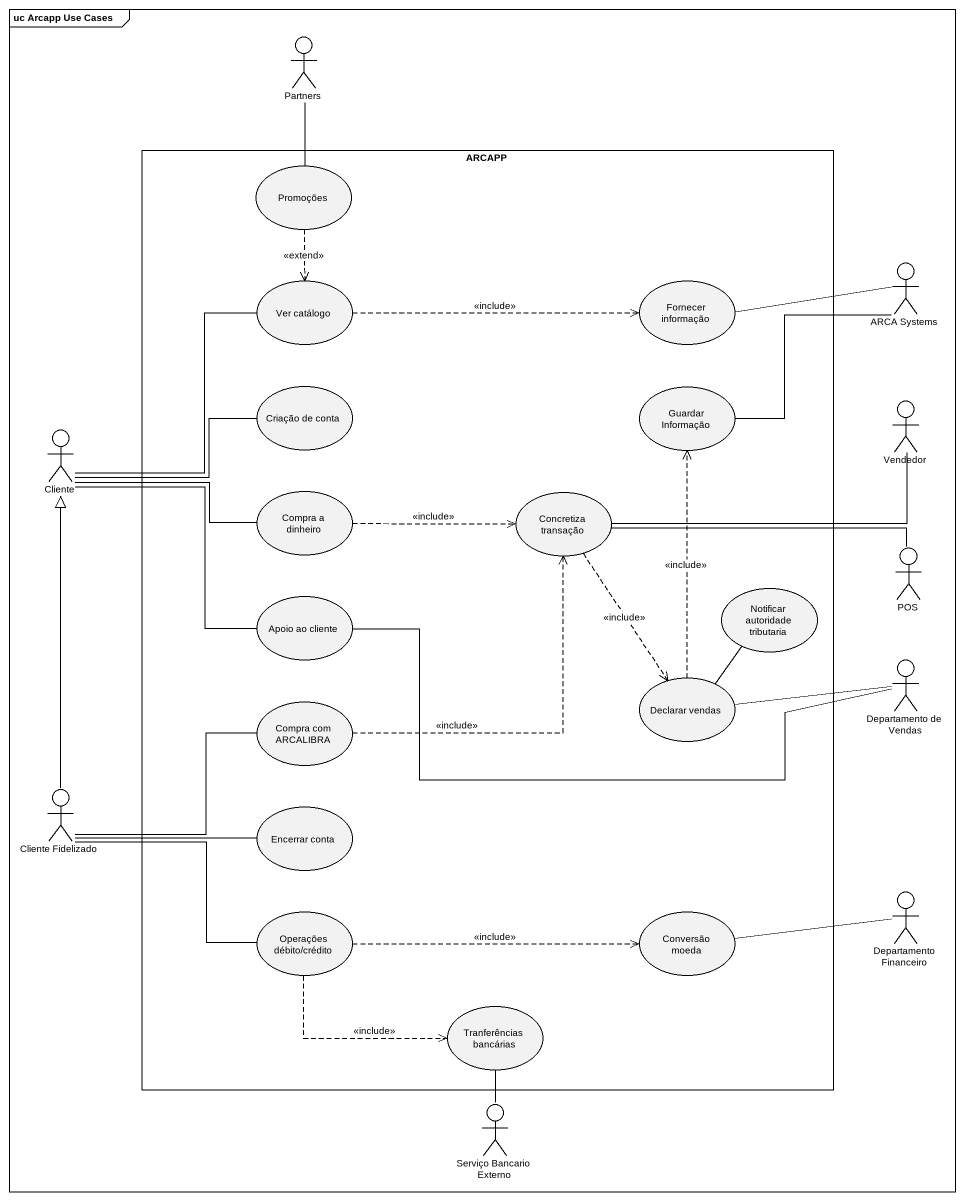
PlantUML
@startuml
mainframe uc Arcapp Use Cases
actor Partners
rectangle ARCAPP {
  usecase Promoções
  usecase "Ver catálogo" as Ver_catálogo
  usecase "Fornecer informação" as Fornecer_informação
  usecase "Criação de conta" as Criação_de_conta
  usecase "Guardar Informação" as Guardar_Informação
  usecase "Compra a dinheiro" as Compra_a_dinheiro
  usecase "Concretiza transação" as Concretiza_transação
  usecase "Apoio ao cliente" as Apoio_ao_cliente
  usecase "Notificar autoridade tributaria" as Notificar_autoridade
  usecase "Declarar vendas" as Declarar_vendas
  usecase "Compra com ARCALIBRA" as Compra_com_ARCALIBRA
  usecase "Encerrar conta" as Encerrar_conta
  usecase "Operações débito/crédito" as Operações_débito_crédito
  usecase "Conversão moeda" as Conversão_moeda
  usecase "Tranferências bancárias" as Tranferências_bancárias
}
actor "ARCA Systems" as ARCA_Systems
actor Vendedor
actor Cliente
actor POS
actor "Departamento de Vendas" as Departamento_de_Vendas
actor "Cliente Fidelizado" as Cliente_Fidelizado
actor "Departamento Financeiro" as Departamento_Financeiro
actor "Serviço Bancario Externo" as Serviço_Bancario_Externo
Partners -- Promoções
Promoções ..> Ver_catálogo : <<extend>>
Ver_catálogo .right.> Fornecer_informação : <<include>>
Fornecer_informação -right- ARCA_Systems
Guardar_Informação -right- ARCA_Systems
Cliente -up- Ver_catálogo
Cliente -right- Criação_de_conta
Cliente -right- Compra_a_dinheiro
Cliente -- Apoio_ao_cliente
Compra_a_dinheiro .right.> Concretiza_transação : <<include>>
Concretiza_transação -right- Vendedor
Concretiza_transação -right- POS
Concretiza_transação ..> Declarar_vendas : <<include>>
Notificar_autoridade -- Declarar_vendas
Declarar_vendas .up.> Guardar_Informação : <<include>>
Declarar_vendas -right- Departamento_de_Vendas
Departamento_de_Vendas -left- Apoio_ao_cliente
Compra_com_ARCALIBRA .up.> Concretiza_transação : <<include>>
Cliente_Fidelizado -up-|> Cliente
Cliente_Fidelizado -right- Compra_com_ARCALIBRA
Cliente_Fidelizado -right- Encerrar_conta
Cliente_Fidelizado -right- Operações_débito_crédito
Operações_débito_crédito .right.> Conversão_moeda : <<include>>
Operações_débito_crédito .right.> Tranferências_bancárias : <<include>>
Conversão_moeda -right- Departamento_Financeiro
Tranferências_bancárias -- Serviço_Bancario_Externo
@enduml
